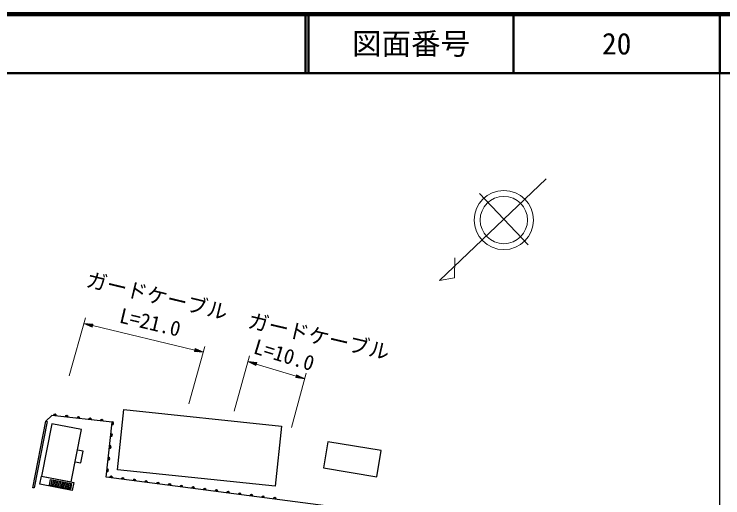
# Model space of a CAD drawing. Units: millimetres, scale not verified. Extents: x 40000 to 680000, y 20000 to 380000.
# Drawn here: x 459312 to 579500, y 298030 to 380000 of the extents above; entities that cross this region are included whole.
import ezdxf
from ezdxf.enums import TextEntityAlignment as Align

# ---------------------------------------------------------------- set-up
doc = ezdxf.new("R2010")
doc.units = ezdxf.units.MM
doc.header["$LTSCALE"] = 1000
for name, color, linetype, lineweight in [('M-BGD', 7, 'Continuous', 25), ('M-BGD-HTXT', 7, 'Continuous', 13), ('M-STR-HTXT', 7, 'Continuous', 13), ('M-TTL', 2, 'Continuous', 140), ('M-TTL-BAND', 7, 'Continuous', 25), ('M-TTL-LINE', 7, 'Continuous', 50)]:
    doc.layers.add(name, color=color, linetype=linetype, lineweight=lineweight)
doc.layers.add('M-TTL-TXT', color=7, linetype='Continuous')
doc.styles.add('ＭＳ ゴシック', font='')
doc.styles.get('ＭＳ ゴシック').set_extended_font_data('MS Gothic')

msp = doc.modelspace()

# ---------------------------------------------------------------- linework, layer by layer
at = {"layer": 'M-BGD'}
for p, q in [((476849, 302787), (477913, 312978)), ((477913, 312978), (504662, 310187)), ((465692, 311996), (464692, 311010)), ((475957, 310831), (465692, 311996)), ((462490, 299744), (464692, 311010)), ((464884, 310973), (462676, 299703)), ((465705, 310593), (463957, 301695)), ((464692, 311010), (464884, 310973)), ((470707, 309610), (465705, 310593)), ((474912, 301537), (475957, 310831)), ((504662, 310187), (503598, 299995)), ((468959, 300713), (470707, 309610)), ((471005, 305936), (470024, 306132)), ((470609, 303952), (471005, 305936)), ((469634, 304147), (470609, 303952)), ((463687, 300321), (463957, 301695)), ((463957, 301695), (468959, 300713)), ((463957, 301695), (469431, 300620)), ((503598, 299995), (476849, 302787)), ((465290, 300158), (465474, 301127)), ((465474, 301127), (469058, 300447)), ((465719, 301080), (465535, 300112)), ((465954, 301036), (465770, 300067)), ((466183, 300992), (466000, 300024)), ((466435, 300945), (466251, 299976)), ((466682, 300898), (466498, 299929)), ((466920, 300853), (466736, 299884)), ((467172, 300805), (466988, 299836)), ((467430, 300756), (467246, 299787)), ((467655, 300713), (467471, 299745)), ((467887, 300669), (467703, 299701)), ((468133, 300622), (467949, 299654)), ((468362, 300579), (468178, 299611)), ((468597, 300534), (468414, 299566)), ((468840, 300488), (468657, 299520)), ((469431, 300620), (469161, 299246)), ((512189, 296689), (474912, 301537)), ((462676, 299703), (462490, 299744)), ((469161, 299246), (463687, 300321)), ((468875, 299478), (465290, 300158)), ((469058, 300447), (468875, 299478))]:
    msp.add_line(p, q, dxfattribs=at)
msp.add_lwpolyline([(511765, 303096), (520807, 301613), (521533, 306033), (512490, 307517)], close=True, dxfattribs=at)
for centre, radius, start, end in [((466212, 311937), 250, 353.52303, 173.52303), ((466212, 311937), 200, 353.52303, 173.52303), ((466212, 311937), 150, 353.52303, 173.52303), ((466212, 311937), 100, 353.52303, 173.52303), ((466212, 311937), 100, 353.52303, 173.52303), ((466212, 311937), 100, 353.52303, 173.52303), ((468199, 311711), 250, 353.52303, 173.52303), ((468199, 311711), 200, 353.52303, 173.52303), ((468199, 311711), 150, 353.52303, 173.52303), ((468199, 311711), 100, 353.52303, 173.52303), ((468199, 311711), 100, 353.52303, 173.52303), ((468199, 311711), 100, 353.52303, 173.52303), ((470186, 311486), 250, 353.52303, 173.52303), ((470186, 311486), 200, 353.52303, 173.52303), ((470186, 311486), 150, 353.52303, 173.52303), ((470186, 311486), 100, 353.52303, 173.52303), ((470186, 311486), 100, 353.52303, 173.52303), ((470186, 311486), 100, 353.52303, 173.52303), ((472173, 311260), 250, 353.52303, 173.52303), ((472173, 311260), 200, 353.52303, 173.52303), ((472173, 311260), 150, 353.52303, 173.52303), ((472173, 311260), 100, 353.52303, 173.52303), ((472173, 311260), 100, 353.52303, 173.52303), ((472173, 311260), 100, 353.52303, 173.52303), ((474161, 311035), 250, 353.52303, 173.52303), ((474161, 311035), 200, 353.52303, 173.52303), ((474161, 311035), 150, 353.52303, 173.52303), ((474161, 311035), 100, 353.52303, 173.52303), ((474161, 311035), 100, 353.52303, 173.52303), ((474161, 311035), 100, 353.52303, 173.52303), ((475935, 310639), 250, 263.58887, 83.58887), ((475935, 310639), 200, 263.58887, 83.58887), ((475935, 310639), 150, 263.58887, 83.58887), ((475935, 310639), 100, 263.58887, 83.58887), ((475935, 310639), 100, 263.58887, 83.58887), ((475935, 310639), 100, 263.58887, 83.58887), ((475712, 308652), 250, 263.58887, 83.58887), ((475712, 308652), 200, 263.58887, 83.58887), ((475712, 308652), 150, 263.58887, 83.58887), ((475712, 308652), 100, 263.58887, 83.58887), ((475712, 308652), 100, 263.58887, 83.58887), ((475712, 308652), 100, 263.58887, 83.58887), ((475488, 306664), 250, 263.58887, 83.58887), ((475488, 306664), 200, 263.58887, 83.58887), ((475488, 306664), 150, 263.58887, 83.58887), ((475488, 306664), 100, 263.58887, 83.58887), ((475488, 306664), 100, 263.58887, 83.58887), ((475488, 306664), 100, 263.58887, 83.58887), ((475265, 304677), 250, 263.58887, 83.58887), ((475265, 304677), 200, 263.58887, 83.58887), ((475265, 304677), 150, 263.58887, 83.58887), ((475265, 304677), 100, 263.58887, 83.58887), ((475265, 304677), 100, 263.58887, 83.58887), ((475265, 304677), 100, 263.58887, 83.58887), ((475042, 302689), 250, 263.58887, 83.58887), ((475042, 302689), 200, 263.58887, 83.58887), ((475042, 302689), 150, 263.58887, 83.58887), ((475042, 302689), 100, 263.58887, 83.58887), ((475042, 302689), 100, 263.58887, 83.58887), ((475042, 302689), 100, 263.58887, 83.58887), ((475746, 301429), 250, 352.58933, 172.58933), ((475746, 301429), 200, 352.58933, 172.58933), ((475746, 301429), 150, 352.58933, 172.58933), ((475746, 301429), 100, 352.58933, 172.58933), ((475746, 301429), 100, 352.58933, 172.58933), ((475746, 301429), 100, 352.58933, 172.58933), ((477729, 301171), 250, 352.58933, 172.58933), ((477729, 301171), 200, 352.58933, 172.58933), ((477729, 301171), 150, 352.58933, 172.58933), ((477729, 301171), 100, 352.58933, 172.58933), ((477729, 301171), 100, 352.58933, 172.58933), ((477729, 301171), 100, 352.58933, 172.58933), ((479713, 300913), 250, 352.58933, 172.58933), ((479713, 300913), 200, 352.58933, 172.58933), ((479713, 300913), 150, 352.58933, 172.58933), ((479713, 300913), 100, 352.58933, 172.58933), ((479713, 300913), 100, 352.58933, 172.58933), ((479713, 300913), 100, 352.58933, 172.58933), ((481696, 300655), 250, 352.58933, 172.58933), ((481696, 300655), 200, 352.58933, 172.58933), ((481696, 300655), 150, 352.58933, 172.58933), ((481696, 300655), 100, 352.58933, 172.58933), ((481696, 300655), 100, 352.58933, 172.58933), ((481696, 300655), 100, 352.58933, 172.58933), ((483679, 300397), 250, 352.58933, 172.58933), ((483679, 300397), 200, 352.58933, 172.58933), ((483679, 300397), 150, 352.58933, 172.58933), ((483679, 300397), 100, 352.58933, 172.58933), ((483679, 300397), 100, 352.58933, 172.58933), ((483679, 300397), 100, 352.58933, 172.58933), ((485662, 300139), 250, 352.58933, 172.58933), ((485662, 300139), 200, 352.58933, 172.58933), ((485662, 300139), 150, 352.58933, 172.58933), ((485662, 300139), 100, 352.58933, 172.58933), ((485662, 300139), 100, 352.58933, 172.58933), ((485662, 300139), 100, 352.58933, 172.58933), ((487646, 299881), 250, 352.58933, 172.58933), ((487646, 299881), 200, 352.58933, 172.58933), ((487646, 299881), 150, 352.58933, 172.58933), ((487646, 299881), 100, 352.58933, 172.58933), ((487646, 299881), 100, 352.58933, 172.58933), ((487646, 299881), 100, 352.58933, 172.58933), ((489629, 299623), 250, 352.58933, 172.58933), ((489629, 299623), 200, 352.58933, 172.58933), ((489629, 299623), 150, 352.58933, 172.58933), ((489629, 299623), 100, 352.58933, 172.58933), ((489629, 299623), 100, 352.58933, 172.58933), ((489629, 299623), 100, 352.58933, 172.58933), ((491612, 299365), 250, 352.58933, 172.58933), ((491612, 299365), 200, 352.58933, 172.58933), ((491612, 299365), 150, 352.58933, 172.58933), ((491612, 299365), 100, 352.58933, 172.58933), ((491612, 299365), 100, 352.58933, 172.58933), ((491612, 299365), 100, 352.58933, 172.58933), ((493596, 299107), 250, 352.58933, 172.58933), ((493596, 299107), 200, 352.58933, 172.58933), ((493596, 299107), 150, 352.58933, 172.58933), ((493596, 299107), 100, 352.58933, 172.58933), ((493596, 299107), 100, 352.58933, 172.58933), ((493596, 299107), 100, 352.58933, 172.58933), ((495579, 298849), 250, 352.58933, 172.58933), ((495579, 298849), 200, 352.58933, 172.58933), ((495579, 298849), 150, 352.58933, 172.58933), ((495579, 298849), 100, 352.58933, 172.58933), ((495579, 298849), 100, 352.58933, 172.58933), ((495579, 298849), 100, 352.58933, 172.58933), ((497562, 298591), 250, 352.58933, 172.58933), ((497562, 298591), 200, 352.58933, 172.58933), ((497562, 298591), 150, 352.58933, 172.58933), ((497562, 298591), 100, 352.58933, 172.58933), ((497562, 298591), 100, 352.58933, 172.58933), ((497562, 298591), 100, 352.58933, 172.58933), ((499546, 298333), 250, 352.58933, 172.58933), ((499546, 298333), 200, 352.58933, 172.58933), ((499546, 298333), 150, 352.58933, 172.58933), ((499546, 298333), 100, 352.58933, 172.58933), ((499546, 298333), 100, 352.58933, 172.58933), ((499546, 298333), 100, 352.58933, 172.58933), ((501529, 298075), 250, 352.58933, 172.58933), ((501529, 298075), 200, 352.58933, 172.58933), ((501529, 298075), 150, 352.58933, 172.58933), ((501529, 298075), 100, 352.58933, 172.58933), ((501529, 298075), 100, 352.58933, 172.58933), ((501529, 298075), 100, 352.58933, 172.58933), ((503512, 297817), 250, 352.58933, 172.58933)]:
    msp.add_arc(centre, radius, start, end, dxfattribs=at)
at = {"layer": 'M-BGD-HTXT'}
for p, q in [((549533, 352114), (531452, 334850)), ((546469, 340920), (538244, 349587)), ((534005, 335340), (534049, 338694)), ((531452, 334850), (534005, 335340))]:
    msp.add_line(p, q, dxfattribs=at)
for radius in [5016, 4013]:
    msp.add_circle((542358, 345114), radius, dxfattribs=at)
at = {"layer": 'M-STR-HTXT'}
for p, q in [((468661, 318681), (471424, 328528)), ((471153, 327565), (472554, 326974)), ((471153, 327565), (472671, 327460)), ((471153, 327565), (472612, 327217)), ((472601, 327169), (471434, 327447)), ((472624, 327266), (471457, 327544)), ((471714, 327329), (472589, 327120)), ((471760, 327523), (472636, 327314)), ((472578, 327071), (471994, 327211)), ((472647, 327363), (472064, 327502)), ((472274, 327092), (472566, 327023)), ((472367, 327481), (472659, 327412)), ((472554, 326974), (472671, 327460)), ((472612, 327217), (489936, 323083)), ((488939, 313981), (491665, 323698)), ((489994, 323326), (489878, 322840)), ((491395, 322735), (489994, 323326)), ((491395, 322735), (489878, 322840)), ((490181, 322819), (489889, 322889)), ((489901, 322937), (490485, 322798)), ((490788, 322777), (489913, 322986)), ((489924, 323035), (491091, 322756)), ((491395, 322735), (489936, 323083)), ((489947, 323132), (491115, 322853)), ((490834, 322972), (489959, 323181)), ((489971, 323229), (490554, 323090)), ((490274, 323208), (489982, 323278)), ((496644, 312721), (499200, 322103)), ((498937, 321138), (500300, 320463)), ((498937, 321138), (500445, 320941)), ((498937, 321138), (500372, 320702)), ((500358, 320654), (499210, 321003)), ((500387, 320750), (499239, 321099)), ((499540, 321060), (500402, 320798)), ((500416, 320846), (499842, 321020)), ((500144, 320981), (500431, 320893)), ((500300, 320463), (500445, 320941)), ((499482, 320868), (500343, 320606)), ((500329, 320559), (499755, 320733)), ((500027, 320598), (500314, 320511)), ((500372, 320702), (507145, 318643)), ((506334, 309962), (508843, 319171)), ((507218, 318882), (507072, 318404)), ((507977, 318285), (507116, 318547)), ((507130, 318595), (508278, 318246)), ((508580, 318207), (507145, 318643)), ((507159, 318691), (508308, 318342)), ((508035, 318477), (507174, 318739)), ((507189, 318786), (507763, 318612)), ((507490, 318747), (507203, 318834)), ((508580, 318207), (507218, 318882)), ((508580, 318207), (507072, 318404)), ((507374, 318364), (507087, 318452)), ((507101, 318499), (507675, 318325))]:
    msp.add_line(p, q, dxfattribs=at)
at = {"layer": 'M-TTL'}
msp.add_line((680000, 380000), (40000, 380000), dxfattribs=at)
at = {"layer": 'M-TTL-BAND'}
msp.add_line((579000, 20000), (579000, 370000), dxfattribs=at)
at = {"layer": 'M-TTL-LINE'}
for p, q in [((508747, 380000), (508747, 370000)), ((509247, 380000), (509247, 370000)), ((543997, 380000), (543997, 370000)), ((579000, 380000), (579000, 370000)), ((40000, 370000), (680000, 370000))]:
    msp.add_line(p, q, dxfattribs=at)

# ---------------------------------------------------------------- texts
at = {"layer": 'M-STR-HTXT', "style": 'ＭＳ ゴシック'}
for s, rotation, p in [('ガードケーブル', 346.452, (483081, 330265)), ('L=21.0', 346.578, (481915, 325789)), ('ガードケーブル', 346.856, (510529, 323405)), ('L=10.0', 343.089, (504510, 320284))]:
    msp.add_text(s, height=2566, rotation=rotation, dxfattribs=at).set_placement(p, align=Align.BOTTOM_CENTER)
at = {"layer": 'M-TTL-TXT', "style": 'ＭＳ ゴシック'}
for s, p in [('図面番号', (526622, 375000)), ('20', (561497, 375000))]:
    msp.add_text(s, height=3666, dxfattribs=at).set_placement(p, align=Align.MIDDLE_CENTER)

doc.saveas('drawing.dxf')
